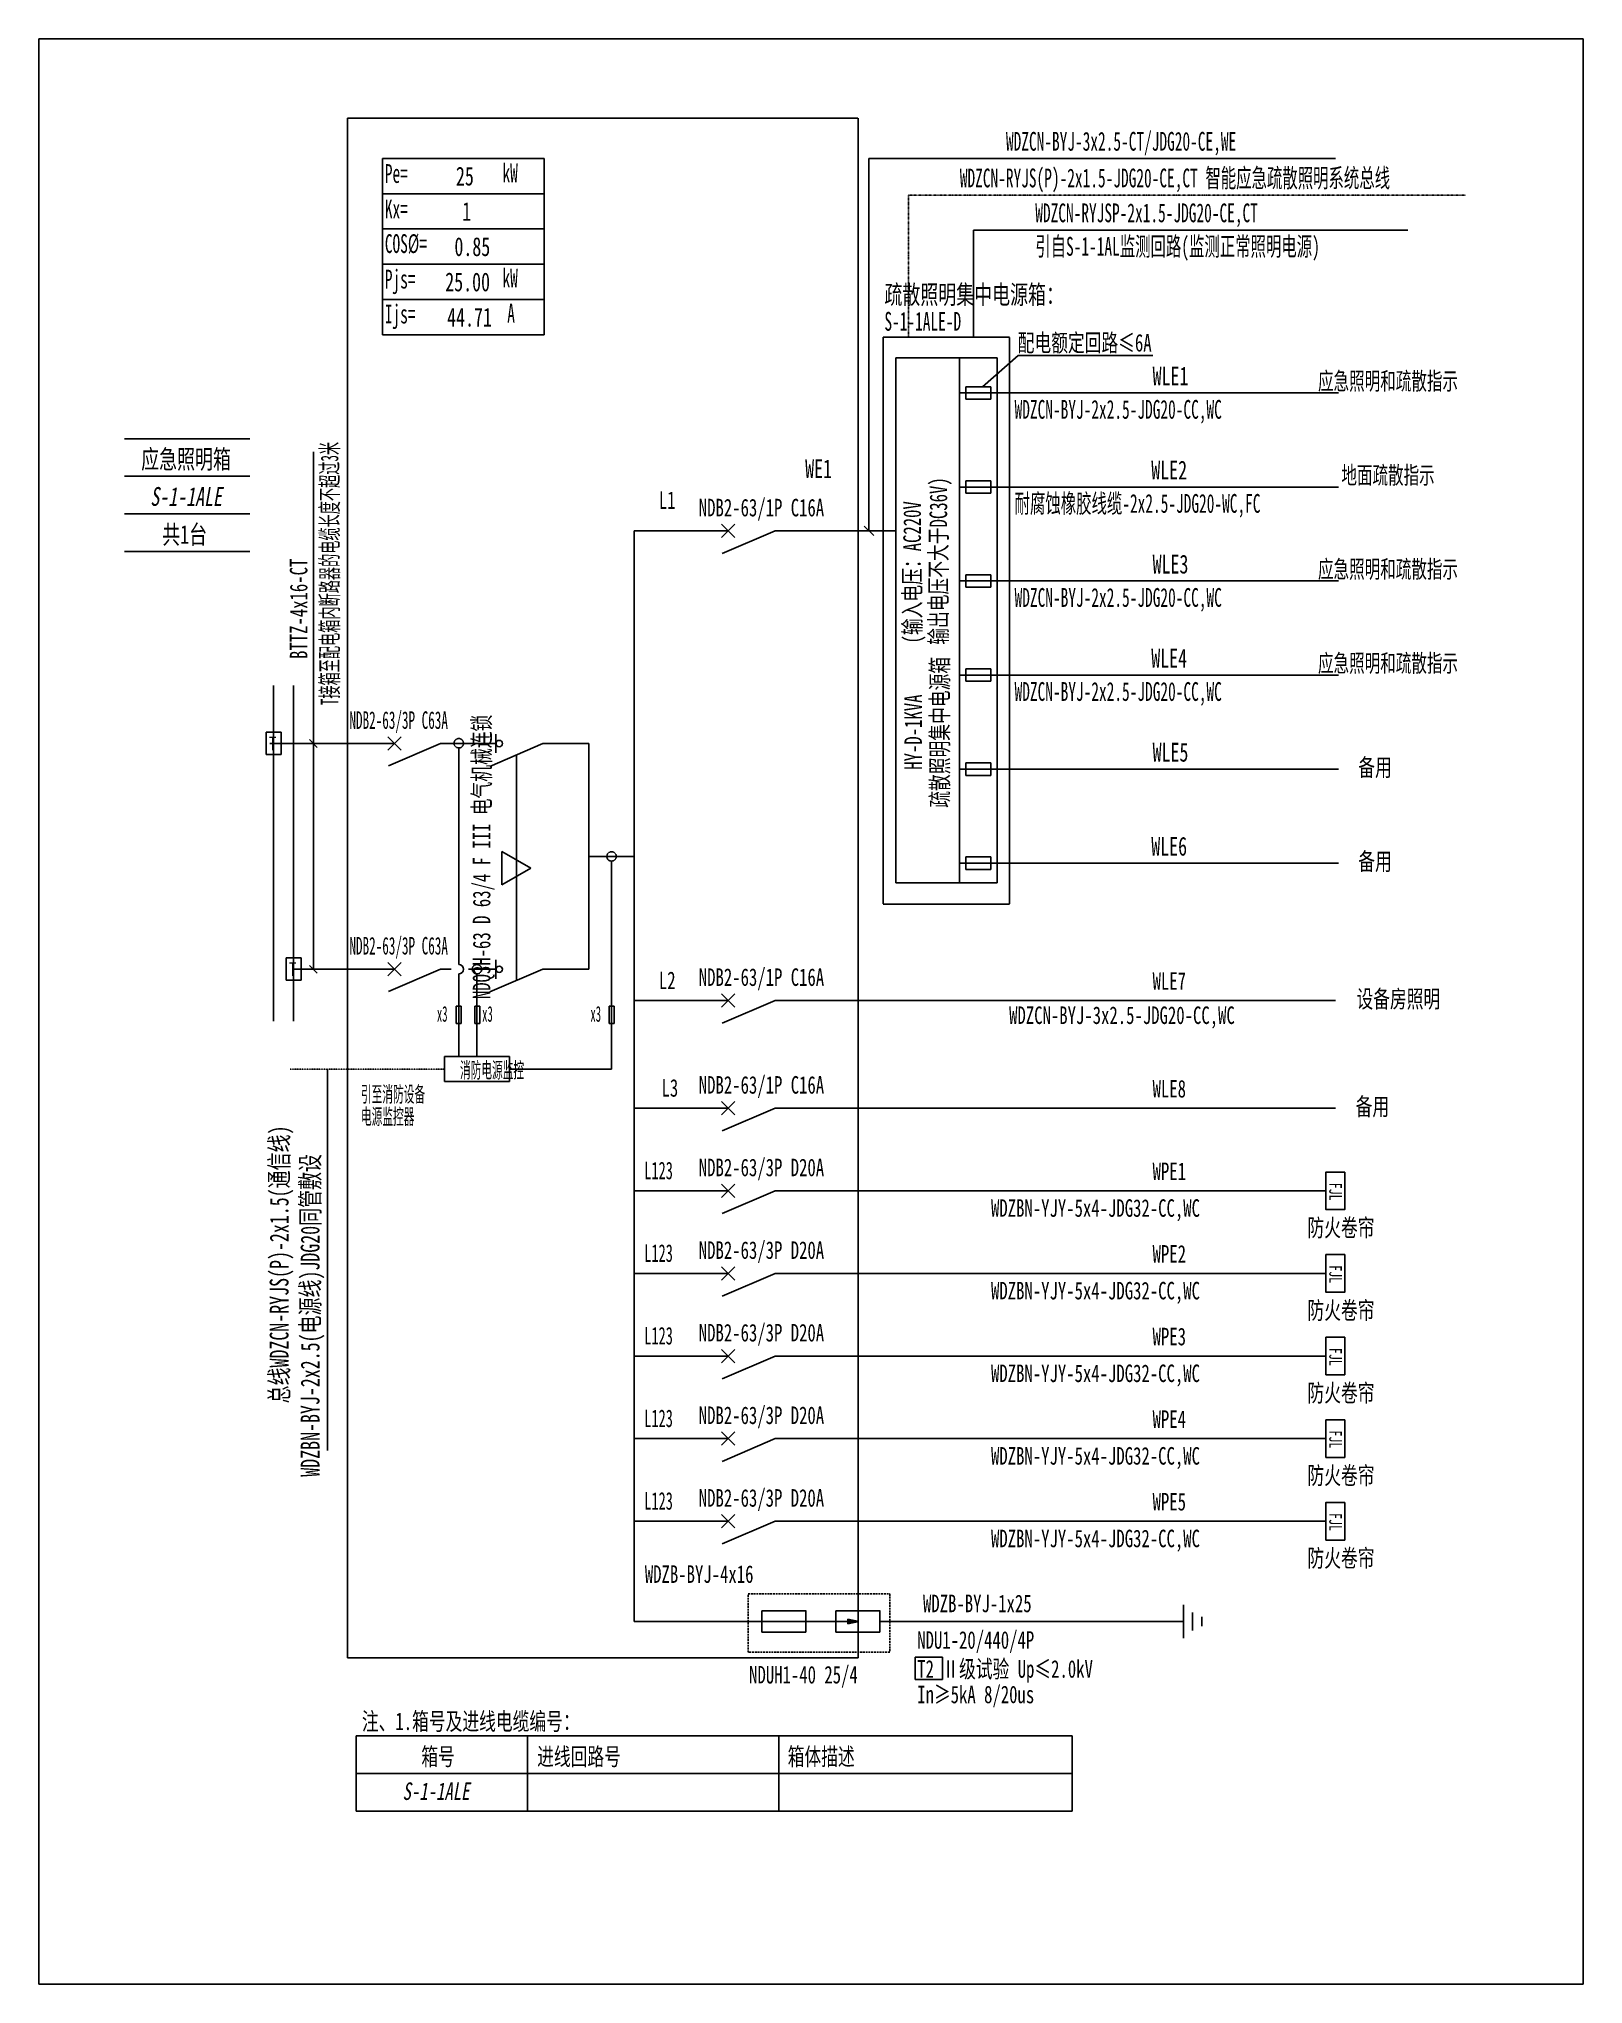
# Model space of a CAD drawing. Extents: x 214324 to 216412, y 371466 to 374098.
import ezdxf
from ezdxf.enums import TextEntityAlignment as Align

# ---------------------------------------------------------------- set-up
doc = ezdxf.new("R2010")
doc.units = 0
doc.header["$MEASUREMENT"] = 0
for name, pattern in [('_点划线L', [1.9, 1.5, -0.17, 0.06, -0.17]), ('_虚线S', [0.25, 0.125, -0.125]), ('DASH', [0.35, 0.25, -0.1]), ('DASHED', [0.75, 0.5, -0.25]), ('DASHED2', [0.375, 0.25, -0.125]), ('DIVIDE', [1.25, 0.5, -0.25, 0, -0.25, 0, -0.25])]:
    doc.linetypes.add(name, pattern=pattern)
for name, color, linetype in [('D_E_Eqpm(强电设备)', 100, 'Continuous'), ('D_E_Eqpm（强电设备）', 100, 'Continuous'), ('D_E_Text(强电文字)', 51, 'Continuous'), ('D_E_Text（强电文字）', 51, 'Continuous'), ('D_E_Wire(强电线缆)', 10, 'Continuous'), ('D_E_Wire（强电线缆）', 10, 'Continuous'), ('D_El_Wire（弱电线缆）', 10, 'Continuous'), ('D_T_TableDim（表格尺寸）', 255, 'Continuous'), ('DQ_Eqpm', 100, 'Continuous'), ('FL04GGFW_E72-配电箱系统图-塔楼部分$0$D_E_Eqpm（强电设备）', 100, 'Continuous'), ('FL09U293_E72-地下室配电箱系统图$0$D_E_Eqpm（强电设备）', 100, 'Continuous'), ('FL09U293_E72-地下室配电箱系统图$0$D_E_Text（强电文字）', 51, 'Continuous'), ('FL09U293_E72-地下室配电箱系统图$0$D_T_TableDim（表格尺寸）', 255, 'Continuous'), ('系统图', 220, 'Continuous')]:
    doc.layers.add(name, color=color, linetype=linetype)
doc.styles.add('FL09U293_E72-地下室配电箱系统图$0$FL04GGFW_E72-配电箱系统图-塔楼部分$0$电气', font='', dxfattribs={"width": 0.7})
doc.styles.add('FL09U293_E72-地下室配电箱系统图$0$FL04GGFW_E72-配电箱系统图-塔楼部分$0$电气箱', font='simhei.ttf', dxfattribs={"width": 0.8, "oblique": 10})
doc.styles.add('FL09U293_E72-地下室配电箱系统图$0$电气', font='', dxfattribs={"width": 0.7})
doc.styles.add('FL09U293_E72-地下室配电箱系统图$0$电气箱', font='simhei.ttf', dxfattribs={"width": 0.8, "oblique": 10})
doc.styles.add('HZ', font='', dxfattribs={"width": 0.7, "height": 400})
doc.styles.add('电气', font='', dxfattribs={"width": 0.7})
doc.styles.get('FL09U293_E72-地下室配电箱系统图$0$FL04GGFW_E72-配电箱系统图-塔楼部分$0$电气').set_extended_font_data('SimSun')
doc.styles.get('FL09U293_E72-地下室配电箱系统图$0$电气').set_extended_font_data('SimSun')
doc.styles.get('HZ').set_extended_font_data('SimSun')
doc.styles.get('电气').set_extended_font_data('SimSun')

msp = doc.modelspace()

# ---------------------------------------------------------------- linework, layer by layer
at = {"linetype": 'DASHED2', "ltscale": 10}
for p, q in [((215282.9, 371994.3, 0), (215474.5, 371994.3, 0)), ((215282.9, 371915.4, 0), (215282.9, 371994.3, 0)), ((215474.5, 371994.3, 0), (215474.5, 371915.4, 0)), ((215474.5, 371915.4, 0), (215282.9, 371915.4, 0))]:
    msp.add_line(p, q, dxfattribs=at)
at = {"layer": 'D_E_Eqpm(强电设备)'}
for p, q in [((215247.1, 373423, 0), (215265.1, 373441, 0)), ((215265.1, 373423, 0), (215247.1, 373441, 0)), ((215319.7, 373432, 0), (215247.9, 373401.3, 0)), ((214941.8, 373131.7, 0), (214941.8, 373157.1, 0)), ((214795.5, 373135.4, 0), (214813.5, 373153.4, 0)), ((214813.5, 373135.4, 0), (214795.5, 373153.4, 0)), ((214795.5, 372830.1, 0), (214813.5, 372848.1, 0)), ((214813.5, 372830.1, 0), (214795.5, 372848.1, 0)), ((214941.8, 372826.4, 0), (214941.8, 372851.8, 0)), ((215247.1, 372787.9, 0), (215265.1, 372805.9, 0)), ((215265.1, 372787.9, 0), (215247.1, 372805.9, 0)), ((215319.7, 372796.9, 0), (215247.9, 372766.1, 0)), ((215247.1, 372642.2, 0), (215265.1, 372660.2, 0)), ((215265.1, 372642.2, 0), (215247.1, 372660.2, 0)), ((215319.7, 372651.2, 0), (215247.9, 372620.4, 0)), ((215247.1, 372530.5, 0), (215265.1, 372548.5, 0)), ((215265.1, 372530.5, 0), (215247.1, 372548.5, 0)), ((215319.7, 372539.5, 0), (215247.9, 372508.7, 0)), ((215247.1, 372418.7, 0), (215265.1, 372436.7, 0)), ((215265.1, 372418.7, 0), (215247.1, 372436.7, 0)), ((215319.7, 372427.7, 0), (215247.9, 372397, 0)), ((215247.1, 372307, 0), (215265.1, 372325, 0)), ((215265.1, 372307, 0), (215247.1, 372325, 0)), ((215319.7, 372316, 0), (215247.9, 372285.2, 0)), ((215247.1, 372195.3, 0), (215265.1, 372213.3, 0)), ((215265.1, 372195.3, 0), (215247.1, 372213.3, 0)), ((215319.7, 372204.3, 0), (215247.9, 372173.5, 0)), ((215247.1, 372083.6, 0), (215265.1, 372101.5, 0)), ((215265.1, 372083.6, 0), (215247.1, 372101.5, 0)), ((215319.7, 372092.5, 0), (215247.9, 372061.8, 0)), ((215301.6, 371971.3, 0), (215361.3, 371971.3, 0)), ((215301.6, 371971.3, 0), (215301.6, 371942.4, 0)), ((215361.1, 371942.4, 0), (215361.1, 371971.3, 0)), ((215401.8, 371971.3, 0), (215461.4, 371971.3, 0)), ((215401.8, 371971.3, 0), (215401.8, 371942.4, 0)), ((215461.2, 371942.4, 0), (215461.2, 371971.3, 0)), ((215401.8, 371956.9, 0), (215377.7, 371956.9, 0)), ((215401.8, 371956.9, 0), (215432.7, 371956.9, 0)), ((215432.7, 371956.9, 0), (215417.7, 371959.9, 0)), ((215417.7, 371953.8, 0), (215417.7, 371959.9, 0)), ((215432.7, 371956.9, 0), (215417.7, 371953.8, 0)), ((215301.6, 371942.4, 0), (215361.1, 371942.4, 0)), ((215401.8, 371942.4, 0), (215461.2, 371942.4, 0))]:
    msp.add_line(p, q, dxfattribs=at)
for centre in [(214946.2, 373144.4, 0), (214946.2, 372839.1, 0)]:
    msp.add_circle(centre, 4.33, dxfattribs=at)
msp.add_solid([(215417.7, 371953.8, 0), (215432.7, 371956.9, 0), (215417.7, 371959.9, 0)], dxfattribs=at)
at = {"layer": 'D_E_Eqpm（强电设备）'}
for p, q in [((215482.7, 372956.2, 0), (215482.7, 373666.1, 0)), ((215482.7, 373666.1, 0), (215568.9, 373666.1, 0)), ((215568.9, 373666.1, 0), (215568.9, 372956.2, 0)), ((215005.4, 373144.4, 0), (214933.6, 373113.6, 0)), ((214988.8, 372975.8, 0), (214949.6, 372998.4, 0)), ((214949.6, 372998.4, 0), (214949.6, 372953.1, 0)), ((214949.6, 372953.1, 0), (214988.8, 372975.8, 0)), ((215568.9, 372956.2, 0), (215482.7, 372956.2, 0)), ((215005.4, 372839.1, 0), (214933.6, 372808.4, 0))]:
    msp.add_line(p, q, dxfattribs=at)
at = {"layer": 'D_E_Eqpm（强电设备）', "linetype": 'DASH'}
msp.add_line((214969.5, 372823.7, 0), (214969.5, 373129, 0), dxfattribs=at)
at = {"layer": 'D_E_Eqpm（强电设备）', "elevation": 0}
for points in [[(216090.1, 372564.9), (216090.1, 372514), (216064.6, 372514), (216064.6, 372564.9)], [(216090.1, 372453.2), (216090.1, 372402.3), (216064.6, 372402.3), (216064.6, 372453.2)], [(216090.1, 372341.4), (216090.1, 372290.6), (216064.6, 372290.6), (216064.6, 372341.4)], [(216090.1, 372229.7), (216090.1, 372178.8), (216064.6, 372178.8), (216064.6, 372229.7)], [(216090.1, 372118), (216090.1, 372067.1), (216064.6, 372067.1), (216064.6, 372118)]]:
    msp.add_lwpolyline(points, close=True, dxfattribs=at)
at = {"layer": 'D_E_Text(强电文字)', "color": 51}
for p, q in [((214694.8, 372839.1, 0), (214694.8, 373538.8, 0)), ((214689.5, 373149.7, 0), (214700.1, 373139.1, 0)), ((214689.5, 372844.4, 0), (214700.1, 372833.8, 0)), ((214714, 372704.1, 0), (214714, 372188.3, 0))]:
    msp.add_line(p, q, dxfattribs=at)
at = {"layer": 'D_E_Text（强电文字）'}
for p, q in [((214788.3, 373935.8, 0), (215007, 373935.8, 0)), ((214788.3, 373935.8, 0), (214788.3, 373697.3, 0)), ((215007, 373935.8, 0), (215007, 373697.3, 0)), ((215446.3, 373935.8, 0), (216077.7, 373935.8, 0)), ((215446.3, 373432, 0), (215446.3, 373935.8, 0)), ((214788.3, 373888.1, 0), (215007, 373888.1, 0)), ((214788.3, 373840.4, 0), (215007, 373840.4, 0)), ((214788.3, 373792.7, 0), (215007, 373792.7, 0)), ((214788.3, 373745, 0), (215007, 373745, 0)), ((214788.3, 373697.3, 0), (215007, 373697.3, 0)), ((215600, 373627.1, 0), (215648.1, 373669.2, 0)), ((215648.1, 373669.2, 0), (215830.3, 373669.2, 0)), ((215439.8, 373438.5, 0), (215452.8, 373425.6, 0)), ((215509.1, 371908.7, 0), (215546, 371908.7, 0)), ((215509.1, 371878.3, 0), (215509.1, 371908.7, 0)), ((215546, 371908.7, 0), (215546, 371878.3, 0)), ((215546, 371878.3, 0), (215509.1, 371878.3, 0))]:
    msp.add_line(p, q, dxfattribs=at)
at = {"layer": 'D_E_Wire(强电线缆)'}
for p, q in [((214641, 372769.1, 0), (214641, 373222.9, 0)), ((214636.1, 373144.4, 0), (214804.5, 373144.4, 0)), ((214866.8, 373144.4, 0), (214941.8, 373144.4, 0)), ((215005.4, 373144.4, 0), (215067.5, 373144.4, 0)), ((214866.8, 372839.1, 0), (214881.1, 372839.1, 0)), ((214904.7, 372839.1, 0), (214941.8, 372839.1, 0)), ((215005.4, 372839.1, 0), (215067.5, 372839.1, 0))]:
    msp.add_line(p, q, dxfattribs=at)
at = {"layer": 'D_E_Wire(强电线缆)', "linetype": 'DASH'}
for p, q in [((214668.1, 372769.1, 0), (214668.1, 373222.9, 0)), ((214668.1, 372839.1, 0), (214804.5, 372839.1, 0))]:
    msp.add_line(p, q, dxfattribs=at)
at = {"layer": 'D_E_Wire（强电线缆）', "color": 10}
for p, q in [((215587.7, 373838.8, 0), (215587.7, 373693.9, 0)), ((215587.7, 373838.8, 0), (216175.6, 373838.8, 0)), ((215568.9, 373618.6, 0), (216081.4, 373618.6, 0)), ((215568.9, 373491.4, 0), (216081.4, 373491.4, 0)), ((215568.9, 373364.3, 0), (216081.4, 373364.3, 0)), ((215568.9, 373237.1, 0), (216081.4, 373237.1, 0)), ((215568.9, 373109.9, 0), (216081.4, 373109.9, 0)), ((215568.9, 372982.7, 0), (216081.4, 372982.7, 0))]:
    msp.add_line(p, q, dxfattribs=at)
at = {"layer": 'D_E_Wire（强电线缆）'}
for p, q in [((215128.9, 371956.9, 0), (215128.9, 373432, 0)), ((215128.9, 373432, 0), (215256.1, 373432, 0)), ((215319.7, 373432, 0), (215482.7, 373432, 0)), ((215067.5, 373144.4, 0), (215067.5, 372839.1, 0)), ((215067.5, 372991.8, 0), (215128.9, 372991.8, 0)), ((215098.2, 372985.4, 0), (215098.2, 372704.1, 0)), ((214916.1, 372832.8, 0), (214916.1, 372721.1, 0)), ((214888.1, 372789.2, 0), (214894.8, 372789.2, 0)), ((214888.1, 372765.8, 0), (214888.1, 372789.2, 0)), ((214894.8, 372789.2, 0), (214894.8, 372765.8, 0)), ((214913.2, 372789.2, 0), (214919.9, 372789.2, 0)), ((214913.2, 372765.8, 0), (214913.2, 372789.2, 0)), ((214919.9, 372789.2, 0), (214919.9, 372765.8, 0)), ((215095.1, 372789.2, 0), (215101.8, 372789.2, 0)), ((215095.1, 372765.8, 0), (215095.1, 372789.2, 0)), ((215101.8, 372789.2, 0), (215101.8, 372765.8, 0)), ((215128.9, 372796.9, 0), (215256.1, 372796.9, 0)), ((215319.7, 372796.9, 0), (216077.7, 372796.9, 0)), ((214894.8, 372765.8, 0), (214888.1, 372765.8, 0)), ((214919.9, 372765.8, 0), (214913.2, 372765.8, 0)), ((215101.8, 372765.8, 0), (215095.1, 372765.8, 0)), ((215128.9, 372651.2, 0), (215256.1, 372651.2, 0)), ((215319.7, 372651.2, 0), (216077.7, 372651.2, 0)), ((215128.9, 372539.5, 0), (215256.1, 372539.5, 0)), ((215319.7, 372539.5, 0), (216064.6, 372539.5, 0)), ((215128.9, 372427.7, 0), (215256.1, 372427.7, 0)), ((215319.7, 372427.7, 0), (216064.6, 372427.7, 0)), ((215128.9, 372316, 0), (215256.1, 372316, 0)), ((215319.7, 372316, 0), (216064.6, 372316, 0)), ((215128.9, 372204.3, 0), (215256.1, 372204.3, 0)), ((215319.7, 372204.3, 0), (216064.6, 372204.3, 0)), ((215128.9, 372092.5, 0), (215256.1, 372092.5, 0)), ((215319.7, 372092.5, 0), (216064.6, 372092.5, 0)), ((215871.8, 371934.3, 0), (215871.8, 371979.6, 0)), ((215128.9, 371956.9, 0), (215377.7, 371956.9, 0)), ((215461.2, 371956.9, 0), (215871.8, 371956.9, 0)), ((215884.1, 371944.6, 0), (215884.1, 371969.3, 0)), ((215896.5, 371950.7, 0), (215896.5, 371963.1, 0))]:
    msp.add_line(p, q, dxfattribs=at)
at = {"layer": 'D_E_Wire（强电线缆）', "linetype": '_点划线L'}
for p, q in [((214891.5, 372845.5, 0), (214891.5, 373138.4, 0)), ((214891.5, 372721.1, 0), (214891.5, 372832.8, 0)), ((214872.2, 372721.1, 0), (214960.1, 372721.1, 0)), ((214872.2, 372687.2, 0), (214872.2, 372721.1, 0)), ((214960.1, 372721.1, 0), (214960.1, 372687.2, 0)), ((214960.1, 372687.2, 0), (214872.2, 372687.2, 0)), ((215098.2, 372704.1, 0), (214960.1, 372704.1, 0))]:
    msp.add_line(p, q, dxfattribs=at)
at = {"layer": 'D_E_Wire（强电线缆）', "linetype": '_虚线S'}
msp.add_line((214663.3, 372704.1, 0), (214872.2, 372704.1, 0), dxfattribs=at)
at = {"layer": 'D_E_Wire（强电线缆）', "linetype": '_点划线L'}
for centre in [(214891.5, 373144.8, 0), (215098.2, 372991.8, 0), (214916.1, 372839.1, 0)]:
    msp.add_circle(centre, 6.36, dxfattribs=at)
at = {"layer": 'D_E_Wire（强电线缆）'}
msp.add_arc((214891.5, 372839.1, 0), 6.36, 270, 90, dxfattribs=at)
at = {"layer": 'D_El_Wire（弱电线缆）', "color": 200, "linetype": 'DIVIDE'}
for q in [(216253.5, 373886, 0), (215499.7, 373693.9, 0)]:
    msp.add_line((215499.7, 373886, 0), q, dxfattribs=at)
at = {"layer": 'D_T_TableDim（表格尺寸）', "linetype": 'DASHED'}
for p, q in [((214741, 371907.8, 0), (214741, 373990.5, 0)), ((214741, 373990.5, 0), (215431.6, 373990.5, 0)), ((215431.6, 373990.5, 0), (215431.6, 371907.8, 0)), ((215431.6, 371907.8, 0), (214741, 371907.8, 0))]:
    msp.add_line(p, q, dxfattribs=at)
at = {"layer": 'D_T_TableDim（表格尺寸）', "linetype": 'DASH'}
for p, q in [((215636.7, 373693.9, 0), (215465.8, 373693.9, 0)), ((215465.8, 373693.9, 0), (215465.8, 372927.1, 0)), ((215636.7, 372927.1, 0), (215636.7, 373693.9, 0)), ((215465.8, 372927.1, 0), (215636.7, 372927.1, 0))]:
    msp.add_line(p, q, dxfattribs=at)
at = {"layer": 'DQ_Eqpm'}
for p, q in [((214651.1, 373160, 0), (214630.8, 373160, 0)), ((214630.8, 373160, 0), (214630.8, 373129.4, 0)), ((214651.1, 373129.4, 0), (214651.1, 373160, 0)), ((214630.8, 373129.4, 0), (214651.1, 373129.4, 0)), ((214678.2, 372854.7, 0), (214657.9, 372854.7, 0)), ((214657.9, 372854.7, 0), (214657.9, 372824.2, 0)), ((214678.2, 372824.2, 0), (214678.2, 372854.7, 0)), ((214657.9, 372824.2, 0), (214678.2, 372824.2, 0))]:
    msp.add_line(p, q, dxfattribs=at)
at = {"layer": 'FL04GGFW_E72-配电箱系统图-塔楼部分$0$D_E_Eqpm（强电设备）'}
for p, q in [((215568.9, 372956.2, 0), (215568.9, 373666.1, 0)), ((215568.9, 373666.1, 0), (215619.8, 373666.1, 0)), ((215619.8, 373666.1, 0), (215619.8, 372956.2, 0)), ((215577.4, 373627.1, 0), (215611.3, 373627.1, 0)), ((215577.4, 373627.1, 0), (215577.4, 373627.1, 0)), ((215577.4, 373627.1, 0), (215577.4, 373610.2, 0)), ((215577.4, 373610.2, 0), (215577.4, 373627.1, 0)), ((215577.4, 373610.2, 0), (215611.3, 373610.2, 0)), ((215577.4, 373610.2, 0), (215577.4, 373610.2, 0)), ((215611.3, 373627.1, 0), (215611.3, 373610.2, 0)), ((215577.4, 373499.9, 0), (215611.3, 373499.9, 0)), ((215577.4, 373499.9, 0), (215577.4, 373499.9, 0)), ((215577.4, 373499.9, 0), (215577.4, 373483, 0)), ((215577.4, 373483, 0), (215577.4, 373499.9, 0)), ((215611.3, 373499.9, 0), (215611.3, 373483, 0)), ((215577.4, 373483, 0), (215611.3, 373483, 0)), ((215577.4, 373483, 0), (215577.4, 373483, 0)), ((215577.4, 373372.7, 0), (215611.3, 373372.7, 0)), ((215577.4, 373372.7, 0), (215577.4, 373372.7, 0)), ((215577.4, 373372.7, 0), (215577.4, 373355.8, 0)), ((215577.4, 373355.8, 0), (215577.4, 373372.7, 0)), ((215611.3, 373372.7, 0), (215611.3, 373355.8, 0)), ((215577.4, 373355.8, 0), (215611.3, 373355.8, 0)), ((215577.4, 373355.8, 0), (215577.4, 373355.8, 0)), ((215577.4, 373245.5, 0), (215611.3, 373245.5, 0)), ((215577.4, 373245.5, 0), (215577.4, 373245.5, 0)), ((215577.4, 373245.5, 0), (215577.4, 373228.6, 0)), ((215577.4, 373228.6, 0), (215577.4, 373245.5, 0)), ((215611.3, 373245.5, 0), (215611.3, 373228.6, 0)), ((215577.4, 373228.6, 0), (215611.3, 373228.6, 0)), ((215577.4, 373228.6, 0), (215577.4, 373228.6, 0)), ((215577.4, 373118.3, 0), (215611.3, 373118.3, 0)), ((215577.4, 373118.3, 0), (215577.4, 373118.3, 0)), ((215577.4, 373118.3, 0), (215577.4, 373101.4, 0)), ((215577.4, 373101.4, 0), (215577.4, 373118.3, 0)), ((215611.3, 373118.3, 0), (215611.3, 373101.4, 0)), ((215577.4, 373101.4, 0), (215611.3, 373101.4, 0)), ((215577.4, 373101.4, 0), (215577.4, 373101.4, 0)), ((215577.4, 372991.2, 0), (215611.3, 372991.2, 0)), ((215577.4, 372991.2, 0), (215577.4, 372991.2, 0)), ((215577.4, 372991.2, 0), (215577.4, 372974.2, 0)), ((215577.4, 372974.2, 0), (215577.4, 372991.2, 0)), ((215577.4, 372974.2, 0), (215611.3, 372974.2, 0)), ((215577.4, 372974.2, 0), (215577.4, 372974.2, 0)), ((215611.3, 372991.2, 0), (215611.3, 372974.2, 0)), ((215619.8, 372956.2, 0), (215568.9, 372956.2, 0))]:
    msp.add_line(p, q, dxfattribs=at)
at = {"layer": 'FL09U293_E72-地下室配电箱系统图$0$D_E_Eqpm（强电设备）'}
for p, q in [((214866.8, 373144.4, 0), (214796.3, 373114.2, 0)), ((214866.8, 372839.1, 0), (214796.3, 372808.9, 0))]:
    msp.add_line(p, q, dxfattribs=at)
at = {"layer": 'FL09U293_E72-地下室配电箱系统图$0$D_T_TableDim（表格尺寸）'}
for p, q in [((214439.4, 373556.7, 0), (214609, 373556.7, 0)), ((214439.4, 373505.9, 0), (214609, 373505.9, 0)), ((214439.4, 373455, 0), (214609, 373455, 0)), ((214439.4, 373404.1, 0), (214609, 373404.1, 0))]:
    msp.add_line(p, q, dxfattribs=at)
at = {"layer": 'FL09U293_E72-地下室配电箱系统图$0$D_T_TableDim（表格尺寸）', "ltscale": 3.5}
for p, q in [((214752.5, 371802.2, 0), (215721.1, 371802.2, 0)), ((214752.5, 371802.2, 0), (214752.5, 371700.5, 0)), ((214984.7, 371802.2, 0), (214984.7, 371700.5, 0)), ((215324.3, 371802.2, 0), (215324.3, 371700.5, 0)), ((215721.1, 371802.2, 0), (215721.1, 371700.5, 0)), ((214752.5, 371751.4, 0), (215721.1, 371751.4, 0)), ((214752.5, 371751.4, 0), (215721.1, 371751.4, 0)), ((214752.5, 371700.5, 0), (215721.1, 371700.5, 0))]:
    msp.add_line(p, q, dxfattribs=at)
at = {"layer": '系统图', "ltscale": 9973.992009}
msp.add_lwpolyline([(214323.5, 374097.5), (216412.5, 374097.5), (216412.5, 371466.5), (214323.5, 371466.5)], close=True, dxfattribs=at)

# ---------------------------------------------------------------- texts
at = {"layer": 'D_E_Eqpm（强电设备）', "color": 51, "style": '电气', "width": 0.7}
for p in [(216077.5, 372538.4, 0), (216077.5, 372426.7, 0), (216077.5, 372314.9, 0), (216077.5, 372203.2, 0), (216077.5, 372091.5, 0)]:
    msp.add_text('FJL', height=16.96, rotation=270, dxfattribs=at).set_placement(p, align=Align.MIDDLE)
at = {"layer": 'D_E_Text(强电文字)', "color": 51, "style": '电气'}
for s, height, width, p in [('疏散照明集中电源箱：', 25.44, 0.7, (215467.3, 373739, 0)), ('L1', 23.74, 0.7, (215162.2, 373461.8, 0)), ('NDB2-63/1P C16A', 23.743, 0.7, (215216.2, 373451.7, 0)), ('备用', 23.74, 0.7, (216108.4, 373100.3, 0)), ('备用', 23.74, 0.7, (216108.4, 372973.1, 0)), ('NDB2-63/1P C16A', 23.743, 0.7, (215216.2, 372816.6, 0)), ('L2', 23.74, 0.7, (215162.2, 372812.3, 0)), ('WLE7', 23.74, 0.7, (215830.1, 372811.4, 0)), ('设备房照明', 23.74, 0.7, (216105.9, 372787.2, 0)), ('WDZCN-BYJ-3x2.5-JDG20-CC,WC ', 23.743, 0.7, (215636, 372765.1, 0)), ('L3', 23.74, 0.7, (215165.8, 372666.8, 0)), ('NDB2-63/1P C16A', 23.743, 0.7, (215216.2, 372670.9, 0)), ('WLE8', 23.74, 0.7, (215830.1, 372665.7, 0)), ('备用', 23.74, 0.7, (216104.8, 372641.6, 0)), ('L123', 23.74, 0.6, (215142.4, 372555.1, 0)), ('NDB2-63/3P D20A', 23.743, 0.7, (215216.2, 372559.2, 0)), ('WPE1', 23.74, 0.7, (215830.1, 372554, 0)), ('WDZBN-YJY-5x4-JDG32-CC,WC ', 23.743, 0.7, (215611.5, 372504.3, 0)), ('防火卷帘', 23.74, 0.7, (216039.6, 372477.8, 0)), ('NDB2-63/3P D20A', 23.743, 0.7, (215216.2, 372447.4, 0)), ('L123', 23.74, 0.6, (215142.4, 372443.4, 0)), ('WPE2', 23.74, 0.7, (215830.1, 372442.3, 0)), ('WDZBN-YJY-5x4-JDG32-CC,WC ', 23.743, 0.7, (215611.5, 372392.6, 0)), ('防火卷帘', 23.74, 0.7, (216039.6, 372366, 0)), ('L123', 23.74, 0.6, (215142.4, 372331.6, 0)), ('NDB2-63/3P D20A', 23.743, 0.7, (215216.2, 372335.7, 0)), ('WPE3', 23.74, 0.7, (215830.1, 372330.5, 0)), ('WDZBN-YJY-5x4-JDG32-CC,WC ', 23.743, 0.7, (215611.5, 372280.8, 0)), ('防火卷帘', 23.74, 0.7, (216039.6, 372254.3, 0)), ('L123', 23.74, 0.6, (215142.4, 372219.9, 0)), ('NDB2-63/3P D20A', 23.743, 0.7, (215216.2, 372224, 0)), ('WPE4', 23.74, 0.7, (215830.1, 372218.8, 0)), ('WDZBN-YJY-5x4-JDG32-CC,WC ', 23.743, 0.7, (215611.5, 372169.1, 0)), ('防火卷帘', 23.74, 0.7, (216039.6, 372142.6, 0)), ('L123', 23.74, 0.6, (215142.4, 372108.2, 0)), ('NDB2-63/3P D20A', 23.743, 0.7, (215216.2, 372112.2, 0)), ('WPE5', 23.74, 0.7, (215830.1, 372107.1, 0)), ('WDZBN-YJY-5x4-JDG32-CC,WC ', 23.743, 0.7, (215611.5, 372057.4, 0)), ('防火卷帘', 23.74, 0.7, (216039.6, 372030.8, 0))]:
    msp.add_text(s, height=height, dxfattribs=dict(at, width=width)).set_placement(p)
at = {"layer": 'D_E_Text(强电文字)', "color": 51, "style": '电气', "width": 0.65}
for s, p in [('应急照明和疏散指示', (216148.6, 373635.2, 0)), ('地面疏散指示', (216148.6, 373508, 0)), ('应急照明和疏散指示', (216148.6, 373380.8, 0)), ('应急照明和疏散指示', (216148.6, 373253.6, 0))]:
    msp.add_text(s, height=23.74, dxfattribs=at).set_placement(p, align=Align.MIDDLE)
at = {"layer": 'D_E_Text(强电文字)', "color": 51, "style": '电气'}
for s, width, p in [('T接箱至配电箱内断路器的电缆长度不超过3米', 0.55, (214728.5, 373196.3, 0)), ('BTTZ-4x16-CT', 0.7, (214686.7, 373258.8, 0))]:
    msp.add_text(s, height=23.743, rotation=90, dxfattribs=dict(at, width=width)).set_placement(p)
at = {"layer": 'D_E_Text(强电文字)', "style": 'FL09U293_E72-地下室配电箱系统图$0$FL04GGFW_E72-配电箱系统图-塔楼部分$0$电气', "width": 0.7}
for s, p in [('应急照明箱', (214522.6, 373529.5, 0)), ('共1台', (214520.7, 373427.8, 0))]:
    msp.add_text(s, height=25.44, dxfattribs=at).set_placement(p, align=Align.MIDDLE)
at = {"layer": 'D_E_Text(强电文字)', "style": 'FL09U293_E72-地下室配电箱系统图$0$FL04GGFW_E72-配电箱系统图-塔楼部分$0$电气箱', "oblique": 10, "width": 0.7}
msp.add_text('S-1-1ALE', height=25.44, dxfattribs=at).set_placement((214522.6, 373478.6, 0), align=Align.MIDDLE)
at = {"layer": 'D_E_Text(强电文字)', "style": '电气', "width": 0.7}
for s, p in [('WDZB-BYJ-4x16', (215143.2, 372009.2, 0)), ('WDZB-BYJ-1x25', (215519.5, 371969.5, 0)), ('NDU1-20/440/4P', (215511.7, 371920.1, 0)), ('T2 Ⅱ级试验 Up≤2.0kV ', (215511.7, 371880.9, 0)), ('In≥5kA 8/20us', (215511.7, 371846.4, 0))]:
    msp.add_text(s, height=23.743, dxfattribs=at).set_placement(p)
at = {"layer": 'D_E_Text（强电文字）', "style": '电气'}
for s, height, width, p in [('WDZCN-BYJ-3x2.5-CT/JDG20-CE,WE', 25.438, 0.6, (215631.7, 373946.3, 0)), ('25', 25.44, 0.7, (214887.7, 373899.2, 0)), ('1', 25.4, 0.7, (214896.2, 373851.5, 0)), (' 0.85', 25.44, 0.7, (214873.5, 373803.8, 0)), ('WLE1', 25.44, 0.7, (215830.1, 373628.8, 0)), ('WDZCN-BYJ-2x2.5-JDG20-CC,WC', 25.438, 0.6, (215643.4, 373583.7, 0)), ('WE1', 25.44, 0.7, (215360.1, 373503.4, 0)), ('WLE2', 25.44, 0.7, (215828.3, 373501.6, 0)), ('耐腐蚀橡胶线缆-2x2.5-JDG20-WC,FC', 25.438, 0.6, (215643.4, 373456.5, 0)), ('WLE3', 25.44, 0.7, (215830.1, 373374.4, 0)), ('WDZCN-BYJ-2x2.5-JDG20-CC,WC', 25.438, 0.6, (215643.4, 373329.3, 0)), ('WLE4', 25.44, 0.7, (215828.3, 373247.2, 0)), ('WDZCN-BYJ-2x2.5-JDG20-CC,WC', 25.438, 0.6, (215643.4, 373202.1, 0)), ('WLE5', 25.44, 0.7, (215830.1, 373120, 0)), ('WLE6', 25.44, 0.7, (215828.3, 372992.8, 0))]:
    msp.add_text(s, height=height, dxfattribs=dict(at, width=width)).set_placement(p)
at = {"layer": 'D_E_Text（强电文字）', "linetype": 'Continuous', "style": '电气', "width": 0.6}
for s, height, p in [('Pe=', 25.44, (214791.5, 373902.7, 0)), ('kW', 25.44, (214950.6, 373903.6, 0)), ('Kx=', 25.44, (214791.5, 373854.8, 0)), ('COS%%C=', 25.44, (214791.5, 373807.9, 0)), ('Pjs=', 25.44, (214791.5, 373759.9, 0)), ('kW', 25.44, (214950.6, 373761.5, 0)), ('Ijs=', 25.44, (214791.5, 373712.7, 0)), ('A', 25.4, (214957.1, 373713.8, 0))]:
    msp.add_text(s, height=height, dxfattribs=at).set_placement(p)
at = {"layer": 'D_E_Text（强电文字）', "color": 51, "style": '电气', "width": 0.6}
for s, height, p in [('WDZCN-RYJS(P)-2x1.5-JDG20-CE,CT 智能应急疏散照明系统总线', 25.438, (215569.3, 373896.7, 0)), ('WDZCN-RYJSP-2x1.5-JDG20-CE,CT', 25.438, (215671.4, 373849.5, 0)), ('引自S-1-1AL监测回路(监测正常照明电源)', 25.438, (215671.4, 373804.2, 0)), ('S-1-1ALE-D', 25.44, (215467.3, 373702.8, 0))]:
    msp.add_text(s, height=height, dxfattribs=at).set_placement(p)
at = {"layer": 'D_E_Text（强电文字）', "color": 6, "style": '电气', "width": 0.7}
for s, p in [('25.00', (214873.2, 373756.1, 0)), ('44.71', (214875.8, 373708.4, 0))]:
    msp.add_text(s, height=25.44, dxfattribs=at).set_placement(p)
at = {"layer": 'D_E_Text（强电文字）', "style": '电气'}
for s, height, width, p in [('配电额定回路≤6A', 23.74, 0.7, (215738.2, 373687, 0)), ('NDB2-63/3P C63A', 23.743, 0.55, (214810.2, 373174.2, 0)), ('NDB2-63/3P C63A', 23.743, 0.55, (214810.2, 372869, 0))]:
    msp.add_text(s, height=height, dxfattribs=dict(at, width=width)).set_placement(p, align=Align.MIDDLE)
at = {"layer": 'D_E_Text（强电文字）', "color": 51, "style": '电气', "width": 0.7}
for s, height, p in [('输出电压不大于DC36V)', 23.743, (215541.7, 373391.3, 0)), ('(输入电压：AC220V', 23.743, (215506.2, 373376, 0)), ('疏散照明集中电源箱', 23.74, (215541.7, 373159.6, 0)), ('HY-D-1KVA', 23.74, (215506.2, 373159.9, 0))]:
    msp.add_text(s, height=height, rotation=90, dxfattribs=at).set_placement(p, align=Align.MIDDLE)
at = {"layer": 'D_E_Text（强电文字）', "style": '电气', "width": 0.7}
msp.add_text('NDQ3H-63 D 63/4 F III 电气机械连锁', height=23.743, rotation=90, dxfattribs=at).set_placement((214923.5, 372991.1, 0), align=Align.MIDDLE)
for s, p in [('总线WDZCN-RYJS(P)-2x1.5(通信线)', (214661.2, 372251.9)), ('WDZBN-BYJ-2x2.5(电源线)JDG20同管敷设', (214703.1, 372152.7))]:
    msp.add_text(s, height=25.438, rotation=90, dxfattribs=at).set_placement(p)
at = {"layer": 'D_E_Text（强电文字）', "color": 51, "true_color": 0xffff7f, "style": '电气', "width": 0.7}
msp.add_text('NDUH1-40 25/4', height=23.743, dxfattribs=at).set_placement((215284.3, 371873.1, 0))
at = {"layer": 'D_E_Wire（强电线缆）', "color": 51, "linetype": 'Continuous', "style": 'HZ', "width": 0.5}
for s, p in [('x3', (214861.9, 372768.2, 0)), ('x3', (214923.1, 372768.2, 0)), ('x3', (215069.6, 372768.2, 0)), ('消防电源监控', (214893.1, 372692.2, 0)), ('引至消防设备', (214759.2, 372659.6, 0)), ('电源监控器', (214759.2, 372629.3, 0))]:
    msp.add_text(s, height=21.2, dxfattribs=at).set_placement(p)
at = {"layer": 'DQ_Eqpm', "color": 51, "style": '电气', "width": 0.8}
for p in [(214634.7, 373135.1, 0), (214661.9, 372829.9, 0)]:
    msp.add_text('T', height=18.7, dxfattribs=at).set_placement(p)
at = {"layer": 'FL09U293_E72-地下室配电箱系统图$0$D_E_Text（强电文字）', "style": 'FL09U293_E72-地下室配电箱系统图$0$电气', "width": 0.7}
for s, height, p in [('注、1.箱号及进线电缆编号：', 23.743, (214760.4, 371810.1, 0)), ('箱号', 23.74, (214840.8, 371762.4, 0)), ('进线回路号', 23.74, (214997.5, 371762.4, 0)), ('箱体描述', 23.74, (215336.5, 371762.4, 0))]:
    msp.add_text(s, height=height, dxfattribs=at).set_placement(p)
at = {"layer": 'FL09U293_E72-地下室配电箱系统图$0$D_E_Text（强电文字）', "style": 'FL09U293_E72-地下室配电箱系统图$0$电气箱', "oblique": 10, "width": 0.7}
msp.add_text('S-1-1ALE', height=23.74, dxfattribs=at).set_placement((214860.7, 371727.4, 0), align=Align.MIDDLE)

doc.saveas('drawing.dxf')
